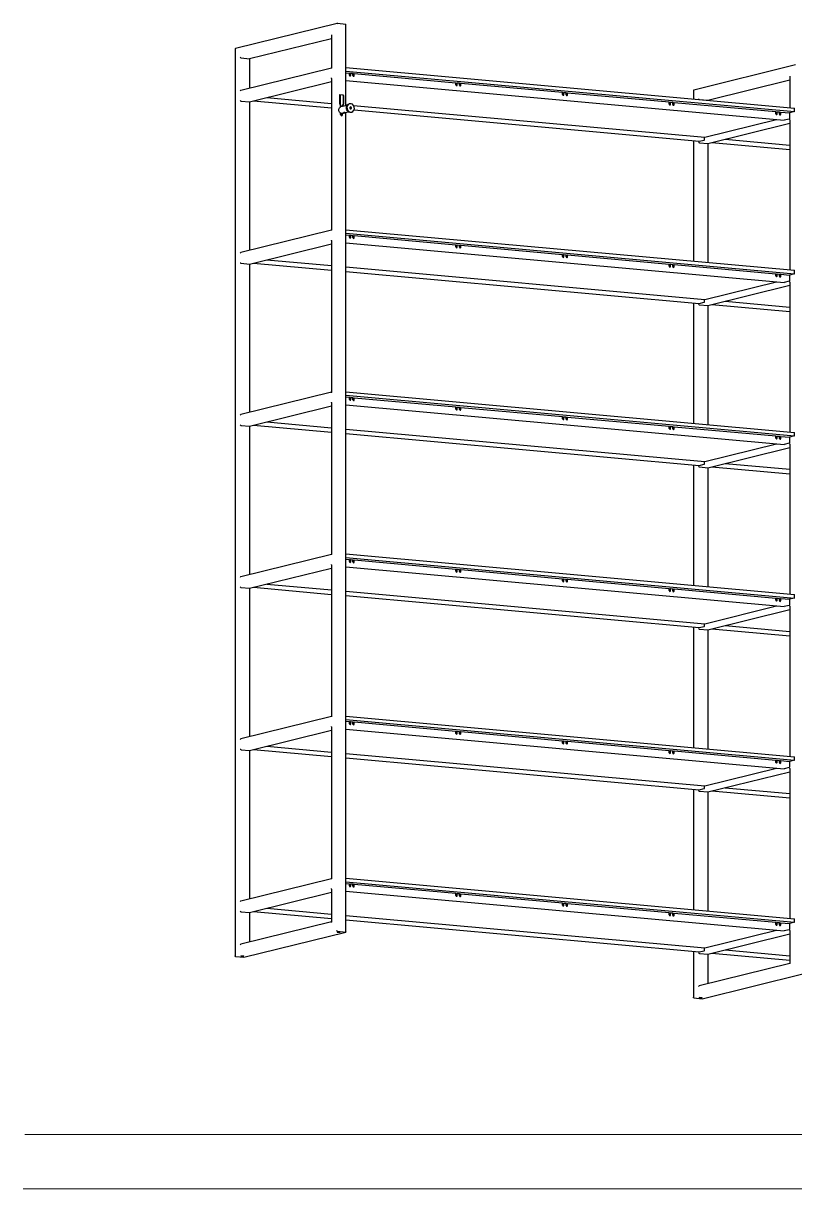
# Model space of a CAD drawing. Header units: millimetres. Extents: x 20 to 1420, y 6 to 408.
# Drawn here: x 1020 to 1108.2, y 10 to 143.3 of the extents above; entities that cross this region are included whole.
import ezdxf

# ---------------------------------------------------------------- set-up
doc = ezdxf.new("R2010")
doc.units = ezdxf.units.MM
doc.header["$LTSCALE"] = 12.7
for name, color, linetype, lineweight in [('BORDER_FRAME', 7, 'Continuous', 15), ('SKETCHED_GEOMETRY', 7, 'Continuous', 15), ('Visible', 7, 'Continuous', 25)]:
    doc.layers.add(name, color=color, linetype=linetype, lineweight=lineweight)

msp = doc.modelspace()

# ---------------------------------------------------------------- linework, layer by layer
at = {"layer": 'BORDER_FRAME'}
msp.add_line((1420, 10), (1020, 10), dxfattribs=at)
at = {"layer": 'SKETCHED_GEOMETRY'}
msp.add_line((1420, 16.17802), (1020.16999, 16.17802), dxfattribs=at)
at = {"layer": 'Visible'}
for p, q in [((1055.892, 143.25111), (1044.24134, 140.37141)), ((1055.91156, 143.25284), (1056.85251, 143.16757)), ((1056.88867, 133.83434), (1056.88867, 143.12222)), ((1045.8626, 139.21217), (1055.22797, 141.52701)), ((1055.22797, 141.90224), (1055.22797, 138.12298)), ((1044.22163, 140.34622), (1044.22163, 36.60027)), ((1044.90521, 139.29647), (1045.84617, 139.21121)), ((1045.88232, 135.83332), (1045.88232, 139.21704)), ((1055.22797, 138.14329), (1044.88566, 135.58697)), ((1056.88867, 138.19436), (1108.16379, 133.54793)), ((1056.88867, 137.79887), (1108.16379, 133.15244)), ((1056.88867, 137.60642), (1057.27435, 137.57147)), ((1057.27435, 137.32428), (1057.27435, 137.57147)), ((1057.27435, 137.38339), (1057.3852, 137.37335)), ((1057.3852, 137.5483), (1057.42404, 137.5579)), ((1057.3852, 137.5483), (1057.3852, 137.30112)), ((1057.42404, 137.5579), (1057.68067, 137.53465)), ((1057.42404, 137.31072), (1057.42404, 137.5579)), ((1057.68067, 137.28746), (1057.68067, 137.53465)), ((1057.68067, 137.34657), (1057.79152, 137.33653)), ((1057.79152, 137.51148), (1057.83037, 137.52108)), ((1057.79152, 137.51148), (1057.79152, 137.2643)), ((1057.83037, 137.52108), (1069.46399, 136.46687)), ((1057.83037, 137.2739), (1057.83037, 137.52108)), ((1108.28608, 138.50328), (1096.63542, 135.62358)), ((1045.8626, 134.26848), (1055.22797, 136.58332)), ((1055.22797, 136.95855), (1055.22797, 119.58415)), ((1056.88867, 136.70758), (1106.97869, 132.16854)), ((1069.46399, 136.21969), (1069.46399, 136.46687)), ((1069.46399, 136.27879), (1069.57484, 136.26875)), ((1069.57484, 136.4437), (1069.61369, 136.45331)), ((1069.57484, 136.4437), (1069.57484, 136.19652)), ((1069.61369, 136.45331), (1069.87031, 136.43005)), ((1069.61369, 136.20612), (1069.61369, 136.45331)), ((1069.87031, 136.18287), (1069.87031, 136.43005)), ((1069.87031, 136.24197), (1069.98116, 136.23193)), ((1069.98116, 136.40688), (1070.02001, 136.41649)), ((1069.98116, 136.40688), (1069.98116, 136.1597)), ((1070.02001, 136.41649), (1081.65363, 135.36227)), ((1070.02001, 136.1693), (1070.02001, 136.41649)), ((1098.25668, 134.46434), (1107.62205, 136.77918)), ((1107.62205, 137.15441), (1107.62205, 133.59702)), ((1047.83292, 134.75548), (1055.22797, 134.08536)), ((1056.1468, 135.04972), (1056.1468, 134.0465)), ((1056.55704, 135.02414), (1056.1493, 135.06109)), ((1056.59589, 135.03374), (1056.16818, 135.0725)), ((1056.24393, 133.91519), (1056.24393, 135.05251)), ((1056.57843, 134.99748), (1056.57843, 133.99427)), ((1056.61727, 135.00709), (1056.61727, 134.00387)), ((1081.65363, 135.11509), (1081.65363, 135.36227)), ((1081.65363, 135.1742), (1081.76448, 135.16415)), ((1081.76448, 135.33911), (1081.80333, 135.34871)), ((1081.76448, 135.33911), (1081.76448, 135.09192)), ((1081.80333, 135.34871), (1082.05995, 135.32545)), ((1081.80333, 135.10152), (1081.80333, 135.34871)), ((1082.05995, 135.07827), (1082.05995, 135.32545)), ((1082.05995, 135.13738), (1082.17081, 135.12733)), ((1082.17081, 135.30229), (1082.20965, 135.31189)), ((1082.17081, 135.30229), (1082.17081, 135.0551)), ((1082.20965, 135.31189), (1093.84328, 134.25768)), ((1082.20965, 135.06471), (1082.20965, 135.31189)), ((1096.61571, 135.59839), (1096.61571, 134.59439)), ((1044.90521, 134.35278), (1045.84617, 134.26752)), ((1045.88232, 117.29449), (1045.88232, 134.27335)), ((1046.32985, 134.38397), (1055.22797, 133.57764)), ((1056.15306, 134.02846), (1056.25815, 133.89746)), ((1056.26442, 133.67844), (1056.26442, 133.87941)), ((1056.26442, 133.81474), (1056.46081, 133.79694)), ((1057.00461, 133.863), (1056.29205, 133.68687)), ((1056.46081, 133.72859), (1056.46081, 133.8485)), ((1056.57216, 133.97736), (1056.46707, 133.86541)), ((1056.49965, 133.73819), (1056.49965, 133.8581)), ((1056.61101, 133.98696), (1056.50592, 133.87501)), ((1056.61459, 133.77422), (1056.5963, 133.76415)), ((1056.88867, 133.93487), (1057.04424, 133.92077)), ((1057.29795, 134.06426), (1057.24616, 134.05146)), ((1057.75245, 133.8566), (1097.89552, 130.21893)), ((1057.80919, 133.34374), (1097.26721, 129.76814)), ((1093.84328, 134.01049), (1093.84328, 134.25768)), ((1093.84328, 134.0696), (1093.95413, 134.05955)), ((1093.95413, 134.23451), (1093.99297, 134.24411)), ((1093.95413, 134.23451), (1093.95413, 133.98733)), ((1093.99297, 134.24411), (1094.2496, 134.22086)), ((1093.99297, 133.99693), (1093.99297, 134.24411)), ((1094.2496, 133.97367), (1094.2496, 134.22086)), ((1094.2496, 134.03278), (1094.36045, 134.02273)), ((1094.36045, 134.19769), (1094.39929, 134.20729)), ((1094.36045, 134.19769), (1094.36045, 133.95051)), ((1094.39929, 134.20729), (1106.03292, 133.15308)), ((1094.39929, 133.96011), (1094.39929, 134.20729)), ((1097.29929, 134.54864), (1098.24025, 134.46338)), ((1098.2764, 134.4439), (1098.2764, 134.46921)), ((1108.16379, 133.15244), (1108.16379, 133.54793)), ((1056.26442, 132.83912), (1056.26442, 132.98854)), ((1056.26496, 132.82595), (1056.46081, 132.8082)), ((1056.26744, 132.80823), (1056.45983, 132.79079)), ((1056.46081, 132.8082), (1056.46081, 132.95627)), ((1056.47202, 132.95879), (1056.70448, 133.01624)), ((1056.49965, 132.8178), (1056.49965, 132.96562)), ((1056.5963, 133.03514), (1056.61459, 133.02507)), ((1056.64341, 133.03272), (1056.64221, 133.02408)), ((1056.64221, 133.02408), (1056.6916, 133.01961)), ((1056.69401, 133.03688), (1056.64341, 133.03272)), ((1056.6916, 133.03669), (1056.6916, 133.01961)), ((1056.6916, 133.01961), (1056.74219, 133.02377)), ((1056.74339, 133.03241), (1056.69401, 133.03688)), ((1056.73553, 133.03943), (1056.74279, 133.03879)), ((1056.74219, 133.03252), (1056.74219, 133.02377)), ((1056.74219, 133.02377), (1056.74339, 133.03241)), ((1056.77102, 133.02507), (1056.7893, 133.03514)), ((1056.79256, 133.03801), (1057.18457, 133.13491)), ((1056.88867, 39.37627), (1056.88867, 133.06177)), ((1057.48611, 133.08068), (1057.5379, 133.09348)), ((1097.89552, 130.21893), (1106.10392, 132.2478)), ((1106.03292, 132.9059), (1106.03292, 133.15308)), ((1106.03292, 132.965), (1106.14377, 132.95496)), ((1106.14377, 133.12991), (1106.18262, 133.13952)), ((1106.14377, 133.12991), (1106.14377, 132.88273)), ((1106.18262, 133.13952), (1106.43924, 133.11626)), ((1106.18262, 132.89233), (1106.18262, 133.13952)), ((1106.43924, 132.86908), (1106.43924, 133.11626)), ((1106.43924, 132.92818), (1106.55009, 132.91814)), ((1106.55009, 133.09309), (1106.58894, 133.1027)), ((1106.55009, 133.09309), (1106.55009, 132.84591)), ((1106.58894, 133.1027), (1107.59405, 133.01161)), ((1106.58894, 132.85551), (1106.58894, 133.1027)), ((1107.5552, 132.3099), (1106.98546, 132.16907)), ((1108.16379, 133.15244), (1107.59405, 133.01161)), ((1107.59405, 133.01161), (1107.59405, 132.39365)), ((1107.62205, 132.21072), (1107.62205, 115.05819)), ((1098.25668, 129.52065), (1107.62205, 131.83549)), ((1096.61571, 129.82718), (1096.61571, 116.05556)), ((1097.27398, 129.76868), (1097.84372, 129.9095)), ((1097.29929, 129.60496), (1098.24025, 129.51969)), ((1097.88257, 129.99326), (1097.88257, 130.2201)), ((1098.2764, 115.90508), (1098.2764, 129.52552)), ((1098.72393, 129.63614), (1107.62205, 128.82981)), ((1100.227, 130.00765), (1107.62205, 129.33753)), ((1055.22797, 119.60446), (1044.88566, 117.04815)), ((1056.88867, 119.65554), (1108.16379, 115.0091)), ((1056.88867, 119.26004), (1108.16379, 114.61361)), ((1056.88867, 119.06759), (1057.27435, 119.03264)), ((1057.27435, 118.78545), (1057.27435, 119.03264)), ((1057.27435, 118.84456), (1057.3852, 118.83452)), ((1057.3852, 119.00947), (1057.42404, 119.01907)), ((1057.3852, 119.00947), (1057.3852, 118.76229)), ((1057.42404, 119.01907), (1057.68067, 118.99582)), ((1057.42404, 118.77189), (1057.42404, 119.01907)), ((1057.68067, 118.74863), (1057.68067, 118.99582)), ((1057.68067, 118.80774), (1057.79152, 118.7977)), ((1057.79152, 118.97265), (1057.83037, 118.98225)), ((1057.79152, 118.97265), (1057.79152, 118.72547)), ((1057.83037, 118.98225), (1069.46399, 117.92804)), ((1057.83037, 118.73507), (1057.83037, 118.98225)), ((1045.8626, 115.72965), (1055.22797, 118.04449)), ((1055.22797, 118.41972), (1055.22797, 101.04532)), ((1056.88867, 118.16875), (1106.97869, 113.62971)), ((1069.46399, 117.68086), (1069.46399, 117.92804)), ((1069.46399, 117.73996), (1069.57484, 117.72992)), ((1069.57484, 117.90488), (1069.61369, 117.91448)), ((1069.57484, 117.90488), (1069.57484, 117.65769)), ((1069.61369, 117.91448), (1069.87031, 117.89122)), ((1069.61369, 117.66729), (1069.61369, 117.91448)), ((1069.87031, 117.64404), (1069.87031, 117.89122)), ((1069.87031, 117.70314), (1069.98116, 117.6931)), ((1069.98116, 117.86806), (1070.02001, 117.87766)), ((1069.98116, 117.86806), (1069.98116, 117.62087)), ((1070.02001, 117.87766), (1081.65363, 116.82345)), ((1070.02001, 117.63047), (1070.02001, 117.87766)), ((1047.83292, 116.21665), (1055.22797, 115.54653)), ((1081.65363, 116.57626), (1081.65363, 116.82345)), ((1081.65363, 116.63537), (1081.76448, 116.62532)), ((1081.76448, 116.80028), (1081.80333, 116.80988)), ((1081.76448, 116.80028), (1081.76448, 116.55309)), ((1081.80333, 116.80988), (1082.05995, 116.78663)), ((1081.80333, 116.5627), (1081.80333, 116.80988)), ((1082.05995, 116.53944), (1082.05995, 116.78663)), ((1082.05995, 116.59855), (1082.17081, 116.5885)), ((1082.17081, 116.76346), (1082.20965, 116.77306)), ((1082.17081, 116.76346), (1082.17081, 116.51627)), ((1082.20965, 116.77306), (1093.84328, 115.71885)), ((1082.20965, 116.52588), (1082.20965, 116.77306)), ((1044.90521, 115.81396), (1045.84617, 115.72869)), ((1045.88232, 98.75566), (1045.88232, 115.73452)), ((1046.32985, 115.84514), (1055.22797, 115.03881)), ((1056.88867, 115.39604), (1097.89552, 111.6801)), ((1056.88867, 114.88832), (1097.26721, 111.22931)), ((1093.84328, 115.47166), (1093.84328, 115.71885)), ((1093.84328, 115.53077), (1093.95413, 115.52073)), ((1093.95413, 115.69568), (1093.99297, 115.70528)), ((1093.95413, 115.69568), (1093.95413, 115.4485)), ((1093.99297, 115.70528), (1094.2496, 115.68203)), ((1093.99297, 115.4581), (1093.99297, 115.70528)), ((1094.2496, 115.43484), (1094.2496, 115.68203)), ((1094.2496, 115.49395), (1094.36045, 115.48391)), ((1094.36045, 115.65886), (1094.39929, 115.66846)), ((1094.36045, 115.65886), (1094.36045, 115.41168)), ((1094.39929, 115.66846), (1106.03292, 114.61425)), ((1094.39929, 115.42128), (1094.39929, 115.66846)), ((1106.03292, 114.36707), (1106.03292, 114.61425)), ((1106.14377, 114.59108), (1106.18262, 114.60069)), ((1106.18262, 114.60069), (1106.43924, 114.57743)), ((1106.18262, 114.3535), (1106.18262, 114.60069)), ((1108.16379, 114.61361), (1107.59405, 114.47279)), ((1108.16379, 114.61361), (1108.16379, 115.0091)), ((1097.89552, 111.6801), (1106.10392, 113.70898)), ((1098.25668, 110.98182), (1107.62205, 113.29666)), ((1106.03292, 114.42617), (1106.14377, 114.41613)), ((1106.14377, 114.59108), (1106.14377, 114.3439)), ((1106.43924, 114.33025), (1106.43924, 114.57743)), ((1106.43924, 114.38935), (1106.55009, 114.37931)), ((1106.55009, 114.55426), (1106.58894, 114.56387)), ((1106.55009, 114.55426), (1106.55009, 114.30708)), ((1106.58894, 114.56387), (1107.59405, 114.47279)), ((1106.58894, 114.31668), (1106.58894, 114.56387)), ((1107.5552, 113.77107), (1106.98546, 113.63024)), ((1107.59405, 114.47279), (1107.59405, 113.85482)), ((1107.62205, 113.67189), (1107.62205, 96.51936)), ((1096.61571, 111.28835), (1096.61571, 97.51673)), ((1097.27398, 111.22985), (1097.84372, 111.37068)), ((1097.29929, 111.06613), (1098.24025, 110.98086)), ((1097.88257, 111.45443), (1097.88257, 111.68127)), ((1098.2764, 97.36625), (1098.2764, 110.98669)), ((1098.72393, 111.09731), (1107.62205, 110.29098)), ((1100.227, 111.46882), (1107.62205, 110.7987)), ((1055.22797, 101.06563), (1044.88566, 98.50932)), ((1056.88867, 101.11671), (1108.16379, 96.47027)), ((1056.88867, 100.72121), (1108.16379, 96.07478)), ((1056.88867, 100.52876), (1057.27435, 100.49381)), ((1057.27435, 100.24663), (1057.27435, 100.49381)), ((1057.27435, 100.30573), (1057.3852, 100.29569)), ((1057.3852, 100.47064), (1057.42404, 100.48024)), ((1057.3852, 100.47064), (1057.3852, 100.22346)), ((1057.42404, 100.48024), (1057.68067, 100.45699)), ((1057.42404, 100.23306), (1057.42404, 100.48024)), ((1057.68067, 100.20981), (1057.68067, 100.45699)), ((1057.68067, 100.26891), (1057.79152, 100.25887)), ((1057.79152, 100.43382), (1057.83037, 100.44342)), ((1057.79152, 100.43382), (1057.79152, 100.18664)), ((1057.83037, 100.44342), (1069.46399, 99.38921)), ((1057.83037, 100.19624), (1057.83037, 100.44342)), ((1045.8626, 97.19082), (1055.22797, 99.50566)), ((1055.22797, 99.88089), (1055.22797, 82.50649)), ((1056.88867, 99.62992), (1106.97869, 95.09088)), ((1069.46399, 99.14203), (1069.46399, 99.38921)), ((1069.46399, 99.20114), (1069.57484, 99.19109)), ((1069.57484, 99.36605), (1069.61369, 99.37565)), ((1069.57484, 99.36605), (1069.57484, 99.11886)), ((1069.61369, 99.37565), (1069.87031, 99.35239)), ((1069.61369, 99.12846), (1069.61369, 99.37565)), ((1069.87031, 99.10521), (1069.87031, 99.35239)), ((1069.87031, 99.16432), (1069.98116, 99.15427)), ((1069.98116, 99.32923), (1070.02001, 99.33883)), ((1069.98116, 99.32923), (1069.98116, 99.08204)), ((1070.02001, 99.33883), (1081.65363, 98.28462)), ((1070.02001, 99.09164), (1070.02001, 99.33883)), ((1046.32985, 97.30631), (1055.22797, 96.49998)), ((1047.83292, 97.67782), (1055.22797, 97.0077)), ((1081.65363, 98.03743), (1081.65363, 98.28462)), ((1081.65363, 98.09654), (1081.76448, 98.08649)), ((1081.76448, 98.26145), (1081.80333, 98.27105)), ((1081.76448, 98.26145), (1081.76448, 98.01426)), ((1081.80333, 98.27105), (1082.05995, 98.2478)), ((1081.80333, 98.02387), (1081.80333, 98.27105)), ((1082.05995, 98.00061), (1082.05995, 98.2478)), ((1082.05995, 98.05972), (1082.17081, 98.04967)), ((1082.17081, 98.22463), (1082.20965, 98.23423)), ((1082.17081, 98.22463), (1082.17081, 97.97744)), ((1082.20965, 98.23423), (1093.84328, 97.18002)), ((1082.20965, 97.98705), (1082.20965, 98.23423)), ((1044.90521, 97.27513), (1045.84617, 97.18986)), ((1045.88232, 80.21683), (1045.88232, 97.19569)), ((1056.88867, 96.85721), (1097.89552, 93.14127)), ((1056.88867, 96.34949), (1097.26721, 92.69048)), ((1093.84328, 96.93283), (1093.84328, 97.18002)), ((1093.84328, 96.99194), (1093.95413, 96.9819)), ((1093.95413, 97.15685), (1093.99297, 97.16645)), ((1093.95413, 97.15685), (1093.95413, 96.90967)), ((1093.99297, 97.16645), (1094.2496, 97.1432)), ((1093.99297, 96.91927), (1093.99297, 97.16645)), ((1094.2496, 96.89601), (1094.2496, 97.1432)), ((1094.2496, 96.95512), (1094.36045, 96.94508)), ((1094.36045, 97.12003), (1094.39929, 97.12963)), ((1094.36045, 97.12003), (1094.36045, 96.87285)), ((1094.39929, 97.12963), (1106.03292, 96.07542)), ((1094.39929, 96.88245), (1094.39929, 97.12963)), ((1106.03292, 95.82824), (1106.03292, 96.07542)), ((1106.14377, 96.05225), (1106.18262, 96.06186)), ((1106.14377, 96.05225), (1106.14377, 95.80507)), ((1106.18262, 96.06186), (1106.43924, 96.0386)), ((1106.18262, 95.81467), (1106.18262, 96.06186)), ((1106.43924, 95.79142), (1106.43924, 96.0386)), ((1106.55009, 96.01544), (1106.58894, 96.02504)), ((1106.55009, 96.01544), (1106.55009, 95.76825)), ((1106.58894, 96.02504), (1107.59405, 95.93396)), ((1106.58894, 95.77785), (1106.58894, 96.02504)), ((1108.16379, 96.07478), (1107.59405, 95.93396)), ((1108.16379, 96.07478), (1108.16379, 96.47027)), ((1097.89552, 93.14127), (1106.10392, 95.17015)), ((1098.25668, 92.44299), (1107.62205, 94.75783)), ((1106.03292, 95.88734), (1106.14377, 95.8773)), ((1106.43924, 95.85052), (1106.55009, 95.84048)), ((1107.5552, 95.23224), (1106.98546, 95.09141)), ((1107.59405, 95.93396), (1107.59405, 95.31599)), ((1107.62205, 95.13306), (1107.62205, 77.98054)), ((1096.61571, 92.74952), (1096.61571, 78.9779)), ((1097.27398, 92.69102), (1097.84372, 92.83185)), ((1097.29929, 92.5273), (1098.24025, 92.44203)), ((1097.88257, 92.9156), (1097.88257, 93.14244)), ((1098.2764, 78.82742), (1098.2764, 92.44786)), ((1098.72393, 92.55848), (1107.62205, 91.75215)), ((1100.227, 92.93), (1107.62205, 92.25987)), ((1055.22797, 82.5268), (1044.88566, 79.97049)), ((1055.22797, 81.34206), (1055.22797, 63.96766)), ((1056.88867, 82.57788), (1108.16379, 77.93144)), ((1056.88867, 82.18238), (1108.16379, 77.53595)), ((1056.88867, 81.98993), (1057.27435, 81.95498)), ((1057.27435, 81.7078), (1057.27435, 81.95498)), ((1057.27435, 81.7669), (1057.3852, 81.75686)), ((1057.3852, 81.93181), (1057.42404, 81.94141)), ((1057.3852, 81.93181), (1057.3852, 81.68463)), ((1057.42404, 81.94141), (1057.68067, 81.91816)), ((1057.42404, 81.69423), (1057.42404, 81.94141)), ((1057.68067, 81.67098), (1057.68067, 81.91816)), ((1057.68067, 81.73008), (1057.79152, 81.72004)), ((1057.79152, 81.89499), (1057.83037, 81.9046)), ((1057.79152, 81.89499), (1057.79152, 81.64781)), ((1057.83037, 81.9046), (1069.46399, 80.85038)), ((1057.83037, 81.65741), (1057.83037, 81.9046)), ((1045.8626, 78.65199), (1055.22797, 80.96683)), ((1056.88867, 81.09109), (1106.97869, 76.55205)), ((1069.46399, 80.6032), (1069.46399, 80.85038)), ((1069.46399, 80.66231), (1069.57484, 80.65226)), ((1069.57484, 80.82722), (1069.61369, 80.83682)), ((1069.57484, 80.82722), (1069.57484, 80.58003)), ((1069.61369, 80.83682), (1069.87031, 80.81356)), ((1069.61369, 80.58963), (1069.61369, 80.83682)), ((1069.87031, 80.56638), (1069.87031, 80.81356)), ((1069.87031, 80.62549), (1069.98116, 80.61544)), ((1069.98116, 80.7904), (1070.02001, 80.8)), ((1069.98116, 80.7904), (1069.98116, 80.54321)), ((1070.02001, 80.8), (1081.65363, 79.74579)), ((1070.02001, 80.55281), (1070.02001, 80.8)), ((1044.90521, 78.7363), (1045.84617, 78.65103)), ((1045.88232, 61.678), (1045.88232, 78.65686)), ((1046.32985, 78.76748), (1055.22797, 77.96115)), ((1047.83292, 79.139), (1055.22797, 78.46887)), ((1081.65363, 79.4986), (1081.65363, 79.74579)), ((1081.65363, 79.55771), (1081.76448, 79.54766)), ((1081.76448, 79.72262), (1081.80333, 79.73222)), ((1081.76448, 79.72262), (1081.76448, 79.47544)), ((1081.80333, 79.73222), (1082.05995, 79.70897)), ((1081.80333, 79.48504), (1081.80333, 79.73222)), ((1082.05995, 79.46178), (1082.05995, 79.70897)), ((1082.05995, 79.52089), (1082.17081, 79.51084)), ((1082.17081, 79.6858), (1082.20965, 79.6954)), ((1082.17081, 79.6858), (1082.17081, 79.43862)), ((1082.20965, 79.6954), (1093.84328, 78.64119)), ((1082.20965, 79.44822), (1082.20965, 79.6954)), ((1093.84328, 78.394), (1093.84328, 78.64119)), ((1093.95413, 78.61802), (1093.99297, 78.62762)), ((1093.99297, 78.62762), (1094.2496, 78.60437)), ((1093.99297, 78.38044), (1093.99297, 78.62762)), ((1056.88867, 78.31838), (1097.89552, 74.60244)), ((1056.88867, 77.81066), (1097.26721, 74.15165)), ((1093.84328, 78.45311), (1093.95413, 78.44307)), ((1093.95413, 78.61802), (1093.95413, 78.37084)), ((1094.2496, 78.35719), (1094.2496, 78.60437)), ((1094.2496, 78.41629), (1094.36045, 78.40625)), ((1094.36045, 78.5812), (1094.39929, 78.5908)), ((1094.36045, 78.5812), (1094.36045, 78.33402)), ((1094.39929, 78.5908), (1106.03292, 77.53659)), ((1094.39929, 78.34362), (1094.39929, 78.5908)), ((1106.03292, 77.28941), (1106.03292, 77.53659)), ((1106.03292, 77.34851), (1106.14377, 77.33847)), ((1106.14377, 77.51343), (1106.18262, 77.52303)), ((1106.14377, 77.51343), (1106.14377, 77.26624)), ((1106.18262, 77.52303), (1106.43924, 77.49977)), ((1106.18262, 77.27584), (1106.18262, 77.52303)), ((1106.43924, 77.25259), (1106.43924, 77.49977)), ((1106.43924, 77.31169), (1106.55009, 77.30165)), ((1106.55009, 77.47661), (1106.58894, 77.48621)), ((1106.55009, 77.47661), (1106.55009, 77.22942)), ((1106.58894, 77.48621), (1107.59405, 77.39513)), ((1106.58894, 77.23902), (1106.58894, 77.48621)), ((1108.16379, 77.53595), (1107.59405, 77.39513)), ((1107.59405, 77.39513), (1107.59405, 76.77717)), ((1108.16379, 77.53595), (1108.16379, 77.93144)), ((1097.89552, 74.60244), (1106.10392, 76.63132)), ((1098.25668, 73.90416), (1107.62205, 76.219)), ((1107.5552, 76.69341), (1106.98546, 76.55259)), ((1107.62205, 76.59423), (1107.62205, 59.44171)), ((1096.61571, 74.21069), (1096.61571, 60.43908)), ((1097.27398, 74.15219), (1097.84372, 74.29302)), ((1097.29929, 73.98847), (1098.24025, 73.9032)), ((1097.88257, 74.37677), (1097.88257, 74.60361)), ((1098.2764, 60.28859), (1098.2764, 73.90903)), ((1098.72393, 74.01965), (1107.62205, 73.21332)), ((1100.227, 74.39117), (1107.62205, 73.72104)), ((1055.22797, 63.98797), (1044.88566, 61.43166)), ((1056.88867, 64.03905), (1108.16379, 59.39262)), ((1055.22797, 62.80323), (1055.22797, 45.42883)), ((1056.88867, 63.64355), (1108.16379, 58.99712)), ((1056.88867, 63.4511), (1057.27435, 63.41615)), ((1057.27435, 63.16897), (1057.27435, 63.41615)), ((1057.27435, 63.22807), (1057.3852, 63.21803)), ((1057.3852, 63.39298), (1057.42404, 63.40259)), ((1057.3852, 63.39298), (1057.3852, 63.1458)), ((1057.42404, 63.40259), (1057.68067, 63.37933)), ((1057.42404, 63.1554), (1057.42404, 63.40259)), ((1057.68067, 63.13215), (1057.68067, 63.37933)), ((1057.68067, 63.19125), (1057.79152, 63.18121)), ((1057.79152, 63.35616), (1057.83037, 63.36577)), ((1057.79152, 63.35616), (1057.79152, 63.10898)), ((1057.83037, 63.36577), (1069.46399, 62.31155)), ((1057.83037, 63.11858), (1057.83037, 63.36577)), ((1045.8626, 60.11316), (1055.22797, 62.428)), ((1056.88867, 62.55226), (1106.97869, 58.01322)), ((1069.46399, 62.06437), (1069.46399, 62.31155)), ((1069.46399, 62.12348), (1069.57484, 62.11343)), ((1069.57484, 62.28839), (1069.61369, 62.29799)), ((1069.57484, 62.28839), (1069.57484, 62.0412)), ((1069.61369, 62.29799), (1069.87031, 62.27473)), ((1069.61369, 62.0508), (1069.61369, 62.29799)), ((1069.87031, 62.02755), (1069.87031, 62.27473)), ((1069.87031, 62.08666), (1069.98116, 62.07661)), ((1069.98116, 62.25157), (1070.02001, 62.26117)), ((1069.98116, 62.25157), (1069.98116, 62.00438)), ((1070.02001, 62.26117), (1081.65363, 61.20696)), ((1070.02001, 62.01398), (1070.02001, 62.26117)), ((1044.90521, 60.19747), (1045.84617, 60.1122)), ((1045.88232, 43.13917), (1045.88232, 60.11803)), ((1046.32985, 60.22865), (1055.22797, 59.42232)), ((1047.83292, 60.60017), (1055.22797, 59.93004)), ((1081.65363, 60.95977), (1081.65363, 61.20696)), ((1081.65363, 61.01888), (1081.76448, 61.00883)), ((1081.76448, 61.18379), (1081.80333, 61.19339)), ((1081.76448, 61.18379), (1081.76448, 60.93661)), ((1081.80333, 61.19339), (1082.05995, 61.17014)), ((1081.80333, 60.94621), (1081.80333, 61.19339)), ((1082.05995, 60.92295), (1082.05995, 61.17014)), ((1082.05995, 60.98206), (1082.17081, 60.97201)), ((1082.17081, 61.14697), (1082.20965, 61.15657)), ((1082.17081, 61.14697), (1082.17081, 60.89979)), ((1082.20965, 61.15657), (1093.84328, 60.10236)), ((1082.20965, 60.90939), (1082.20965, 61.15657)), ((1093.84328, 59.85518), (1093.84328, 60.10236)), ((1093.95413, 60.07919), (1093.99297, 60.08879)), ((1093.95413, 60.07919), (1093.95413, 59.83201)), ((1093.99297, 60.08879), (1094.2496, 60.06554)), ((1093.99297, 59.84161), (1093.99297, 60.08879)), ((1094.2496, 59.81836), (1094.2496, 60.06554)), ((1094.36045, 60.04237), (1094.39929, 60.05197)), ((1094.36045, 60.04237), (1094.36045, 59.79519)), ((1094.39929, 60.05197), (1106.03292, 58.99776)), ((1094.39929, 59.80479), (1094.39929, 60.05197)), ((1056.88867, 59.77956), (1097.89552, 56.06361)), ((1056.88867, 59.27183), (1097.26721, 55.61283)), ((1093.84328, 59.91428), (1093.95413, 59.90424)), ((1094.2496, 59.87746), (1094.36045, 59.86742)), ((1106.03292, 58.75058), (1106.03292, 58.99776)), ((1106.03292, 58.80969), (1106.14377, 58.79964)), ((1106.14377, 58.9746), (1106.18262, 58.9842)), ((1106.14377, 58.9746), (1106.14377, 58.72741)), ((1106.18262, 58.9842), (1106.43924, 58.96094)), ((1106.18262, 58.73701), (1106.18262, 58.9842)), ((1106.43924, 58.71376), (1106.43924, 58.96094)), ((1106.43924, 58.77287), (1106.55009, 58.76282)), ((1106.55009, 58.93778), (1106.58894, 58.94738)), ((1106.55009, 58.93778), (1106.55009, 58.69059)), ((1106.58894, 58.94738), (1107.59405, 58.8563)), ((1106.58894, 58.70019), (1106.58894, 58.94738)), ((1108.16379, 58.99712), (1107.59405, 58.8563)), ((1107.59405, 58.8563), (1107.59405, 58.23834)), ((1108.16379, 58.99712), (1108.16379, 59.39262)), ((1097.89552, 56.06361), (1106.10392, 58.09249)), ((1098.25668, 55.36533), (1107.62205, 57.68017)), ((1107.5552, 58.15458), (1106.98546, 58.01376)), ((1107.62205, 58.0554), (1107.62205, 40.90288)), ((1097.88257, 55.83794), (1097.88257, 56.06478)), ((1096.61571, 55.67186), (1096.61571, 41.90025)), ((1097.27398, 55.61336), (1097.84372, 55.75419)), ((1097.29929, 55.44964), (1098.24025, 55.36437)), ((1098.2764, 41.74976), (1098.2764, 55.37021)), ((1098.72393, 55.48082), (1107.62205, 54.67449)), ((1100.227, 55.85234), (1107.62205, 55.18221)), ((1055.22797, 45.44914), (1044.88566, 42.89283)), ((1056.88867, 45.50022), (1108.16379, 40.85379)), ((1055.22797, 44.2644), (1055.22797, 40.48514)), ((1056.88867, 45.10472), (1108.16379, 40.45829)), ((1056.88867, 44.91227), (1057.27435, 44.87732)), ((1056.88867, 44.01343), (1106.97869, 39.47439)), ((1057.27435, 44.63014), (1057.27435, 44.87732)), ((1057.27435, 44.68924), (1057.3852, 44.6792)), ((1057.3852, 44.85415), (1057.42404, 44.86376)), ((1057.3852, 44.85415), (1057.3852, 44.60697)), ((1057.42404, 44.86376), (1057.68067, 44.8405)), ((1057.42404, 44.61657), (1057.42404, 44.86376)), ((1057.68067, 44.59332), (1057.68067, 44.8405)), ((1057.68067, 44.65242), (1057.79152, 44.64238)), ((1057.79152, 44.81733), (1057.83037, 44.82694)), ((1057.79152, 44.81733), (1057.79152, 44.57015)), ((1057.83037, 44.82694), (1069.46399, 43.77272)), ((1057.83037, 44.57975), (1057.83037, 44.82694)), ((1045.8626, 41.57433), (1055.22797, 43.88917)), ((1069.46399, 43.52554), (1069.46399, 43.77272)), ((1069.46399, 43.58465), (1069.57484, 43.5746)), ((1069.57484, 43.74956), (1069.61369, 43.75916)), ((1069.57484, 43.74956), (1069.57484, 43.50237)), ((1069.61369, 43.75916), (1069.87031, 43.7359)), ((1069.61369, 43.51197), (1069.61369, 43.75916)), ((1069.87031, 43.48872), (1069.87031, 43.7359)), ((1069.87031, 43.54783), (1069.98116, 43.53778)), ((1069.98116, 43.71274), (1070.02001, 43.72234)), ((1069.98116, 43.71274), (1069.98116, 43.46555)), ((1070.02001, 43.72234), (1081.65363, 42.66813)), ((1070.02001, 43.47515), (1070.02001, 43.72234)), ((1081.65363, 42.42094), (1081.65363, 42.66813)), ((1081.76448, 42.64496), (1081.80333, 42.65456)), ((1081.76448, 42.64496), (1081.76448, 42.39778)), ((1081.80333, 42.65456), (1082.05995, 42.63131)), ((1081.80333, 42.40738), (1081.80333, 42.65456)), ((1044.90521, 41.65864), (1045.84617, 41.57337)), ((1045.88232, 38.19549), (1045.88232, 41.57921)), ((1046.32985, 41.68982), (1055.22797, 40.88349)), ((1047.83292, 42.06134), (1055.22797, 41.39121)), ((1081.65363, 42.48005), (1081.76448, 42.47)), ((1082.05995, 42.38412), (1082.05995, 42.63131)), ((1082.05995, 42.44323), (1082.17081, 42.43318)), ((1082.17081, 42.60814), (1082.20965, 42.61774)), ((1082.17081, 42.60814), (1082.17081, 42.36096)), ((1082.20965, 42.61774), (1093.84328, 41.56353)), ((1082.20965, 42.37056), (1082.20965, 42.61774)), ((1093.84328, 41.31635), (1093.84328, 41.56353)), ((1093.84328, 41.37545), (1093.95413, 41.36541)), ((1093.95413, 41.54036), (1093.99297, 41.54997)), ((1093.95413, 41.54036), (1093.95413, 41.29318)), ((1093.99297, 41.54997), (1094.2496, 41.52671)), ((1093.99297, 41.30278), (1093.99297, 41.54997)), ((1094.2496, 41.27953), (1094.2496, 41.52671)), ((1094.2496, 41.33863), (1094.36045, 41.32859)), ((1094.36045, 41.50354), (1094.39929, 41.51315)), ((1094.36045, 41.50354), (1094.36045, 41.25636)), ((1094.39929, 41.51315), (1106.03292, 40.45893)), ((1094.39929, 41.26596), (1094.39929, 41.51315)), ((1055.22797, 40.50546), (1044.88566, 37.94914)), ((1056.88867, 41.24073), (1097.89552, 37.52478)), ((1056.88867, 40.73301), (1097.26721, 37.074)), ((1106.03292, 40.21175), (1106.03292, 40.45893)), ((1106.03292, 40.27086), (1106.14377, 40.26081)), ((1106.14377, 40.43577), (1106.18262, 40.44537)), ((1106.14377, 40.43577), (1106.14377, 40.18858)), ((1106.18262, 40.44537), (1106.43924, 40.42211)), ((1106.18262, 40.19818), (1106.18262, 40.44537)), ((1106.43924, 40.17493), (1106.43924, 40.42211)), ((1106.43924, 40.23404), (1106.55009, 40.22399)), ((1106.55009, 40.39895), (1106.58894, 40.40855)), ((1106.55009, 40.39895), (1106.55009, 40.15176)), ((1106.58894, 40.40855), (1107.59405, 40.31747)), ((1106.58894, 40.16136), (1106.58894, 40.40855)), ((1108.16379, 40.45829), (1107.59405, 40.31747)), ((1107.59405, 40.31747), (1107.59405, 39.69951)), ((1108.16379, 40.45829), (1108.16379, 40.85379)), ((1045.21829, 36.47139), (1056.86895, 39.35109)), ((1055.91156, 39.43539), (1056.85251, 39.35013)), ((1097.89552, 37.52478), (1106.10392, 39.55366)), ((1098.25668, 36.8265), (1107.62205, 39.14135)), ((1107.5552, 39.61575), (1106.98546, 39.47493)), ((1107.62205, 39.51658), (1107.62205, 35.73732)), ((1097.88257, 37.29911), (1097.88257, 37.52595)), ((1100.227, 37.31351), (1107.62205, 36.64339)), ((1044.25778, 36.55492), (1045.19874, 36.46966)), ((1096.61571, 37.13303), (1096.61571, 31.85244)), ((1097.27398, 37.07453), (1097.84372, 37.21536)), ((1097.29929, 36.91081), (1098.24025, 36.82554)), ((1098.2764, 33.44766), (1098.2764, 36.83138)), ((1098.72393, 36.94199), (1107.62205, 36.13566)), ((1107.62205, 35.75763), (1097.27974, 33.20131)), ((1097.61237, 31.72356), (1109.26303, 34.60326)), ((1096.65186, 31.80709), (1097.59282, 31.72183))]:
    msp.add_line(p, q, dxfattribs=at)
for centre, major_axis, ratio, start_param, end_param in [((1055.87271, 143.16908), (0.05946, 0.07595), 0.601800076, 6.654198491, 8.224994817), ((1056.81367, 143.08382), (0.05946, 0.07595), 0.601800076, 5.62784974, 6.654198491), ((1055.30297, 141.94065), (0.05946, 0.07595), 0.601800076, 8.224994817, 8.769442393), ((1044.29663, 140.30781), (0.0699, -0.05472), 0.496893182, 9.053764777, 10.34023872), ((1044.86637, 139.36103), (0.0699, -0.05472), 0.496893182, 10.34023872, 11.911035047), ((1045.80732, 139.27576), (0.0699, -0.05472), 0.496893182, 5.62784974, 5.912172124), ((1057.3492, 137.3175), (-0.021, 0.08494), 0.845779511, 1.286473943, 4.428066596), ((1057.75552, 137.28068), (-0.021, 0.08494), 0.845779511, 1.286473943, 4.428066596), ((1069.53884, 136.2129), (-0.021, 0.08494), 0.845779511, 1.286473943, 4.428066596), ((1069.94516, 136.17608), (-0.021, 0.08494), 0.845779511, 1.286473943, 4.428066596), ((1107.69705, 137.19282), (0.05946, 0.07595), 0.601800076, 8.224994817, 8.769442393), ((1044.86637, 135.50495), (0.05946, 0.07595), 0.601800076, 6.938520875, 8.224994817), ((1056.16818, 135.04778), (-0.006, 0.02427), 0.845779511, 5.998862923, 7.56965925), ((1056.55704, 134.99942), (-0.006, 0.02427), 0.845779511, 4.428066596, 5.998862923), ((1056.59589, 135.00902), (-0.006, 0.02427), 0.845779511, 4.428066596, 5.998862923), ((1081.72848, 135.10831), (-0.021, 0.08494), 0.845779511, 1.286473943, 4.428066596), ((1082.1348, 135.07149), (-0.021, 0.08494), 0.845779511, 1.286473943, 4.428066596), ((1096.69071, 135.55999), (0.0699, -0.05472), 0.496893182, 9.053764777, 10.34023872), ((1097.26045, 134.6132), (0.0699, -0.05472), 0.496893182, 10.34023872, 11.911035047), ((1044.86637, 134.41734), (0.0699, -0.05472), 0.496893182, 10.34023872, 11.911035047), ((1045.80732, 134.33207), (0.0699, -0.05472), 0.496893182, 11.911035047, 12.195357431), ((1056.16818, 134.04456), (-0.006, 0.02427), 0.845779511, 1.286473943, 2.071872106), ((1056.24303, 133.88135), (-0.006, 0.02427), 0.845779511, 4.428066596, 5.21346476), ((1056.48219, 133.84656), (-0.006, 0.02427), 0.845779511, 0.501075779, 1.286473943), ((1056.52104, 133.85616), (-0.006, 0.02427), 0.845779511, 0.501075779, 1.286473943), ((1056.55704, 133.9962), (-0.006, 0.02427), 0.845779511, 3.642668433, 4.428066596), ((1056.6928, 133.76023), (0.1, 0), 0.149659681, 2.12255922, 3.071730935), ((1056.59589, 134.00581), (-0.006, 0.02427), 0.845779511, 3.642668433, 4.428066596), ((1056.6928, 133.77104), (0.08105, 0), 0.149659681, 1.715056555, 2.876321598), ((1093.91812, 134.00371), (-0.021, 0.08494), 0.845779511, 1.286473943, 4.428066596), ((1094.32445, 133.96689), (-0.021, 0.08494), 0.845779511, 1.286473943, 4.428066596), ((1098.2014, 134.52793), (0.0699, -0.05472), 0.496893182, 5.62784974, 5.912172124), ((1056.38203, 132.82846), (-0.03299, 0.13348), 0.845779511, 1.286473943, 4.428066596), ((1056.34319, 132.81886), (-0.03299, 0.13348), 0.845779511, 3.314494002, 4.428066596), ((1106.10777, 132.89911), (-0.021, 0.08494), 0.845779511, 1.286473943, 4.428066596), ((1106.51409, 132.86229), (-0.021, 0.08494), 0.845779511, 1.286473943, 4.428066596), ((1097.26045, 129.66951), (0.0699, -0.05472), 0.496893182, 10.34023872, 11.911035047), ((1097.27398, 129.84284), (-0.00677, -0.07469), 0.512112292, 0, 0.175135943), ((1097.84372, 129.98366), (-0.00677, -0.07469), 0.512112292, 0.175135943, 1.74593227), ((1098.2014, 129.58424), (0.0699, -0.05472), 0.496893182, 11.911035047, 12.195357431), ((1057.3492, 118.77867), (-0.021, 0.08494), 0.845779511, 1.286473943, 4.428066596), ((1057.75552, 118.74185), (-0.021, 0.08494), 0.845779511, 1.286473943, 4.428066596), ((1069.53884, 117.67408), (-0.021, 0.08494), 0.845779511, 1.286473943, 4.428066596), ((1069.94516, 117.63726), (-0.021, 0.08494), 0.845779511, 1.286473943, 4.428066596), ((1044.86637, 116.96612), (0.05946, 0.07595), 0.601800076, 6.938520875, 8.224994817), ((1081.72848, 116.56948), (-0.021, 0.08494), 0.845779511, 1.286473943, 4.428066596), ((1082.1348, 116.53266), (-0.021, 0.08494), 0.845779511, 1.286473943, 4.428066596), ((1044.86637, 115.87851), (0.0699, -0.05472), 0.496893182, 10.34023872, 11.911035047), ((1045.80732, 115.79324), (0.0699, -0.05472), 0.496893182, 5.62784974, 5.912172124), ((1093.91812, 115.46488), (-0.021, 0.08494), 0.845779511, 1.286473943, 4.428066596), ((1094.32445, 115.42806), (-0.021, 0.08494), 0.845779511, 1.286473943, 4.428066596), ((1106.10777, 114.36028), (-0.021, 0.08494), 0.845779511, 1.286473943, 4.428066596), ((1106.51409, 114.32346), (-0.021, 0.08494), 0.845779511, 1.286473943, 4.428066596), ((1097.26045, 111.13068), (0.0699, -0.05472), 0.496893182, 10.34023872, 11.911035047), ((1097.27398, 111.30401), (-0.00677, -0.07469), 0.512112292, 0, 0.175135943), ((1097.84372, 111.44483), (-0.00677, -0.07469), 0.512112292, 0.175135943, 1.74593227), ((1098.2014, 111.04541), (0.0699, -0.05472), 0.496893182, 5.62784974, 5.912172124), ((1057.3492, 100.23984), (-0.021, 0.08494), 0.845779511, 1.286473943, 4.428066596), ((1057.75552, 100.20302), (-0.021, 0.08494), 0.845779511, 1.286473943, 4.428066596), ((1069.53884, 99.13525), (-0.021, 0.08494), 0.845779511, 1.286473943, 4.428066596), ((1069.94516, 99.09843), (-0.021, 0.08494), 0.845779511, 1.286473943, 4.428066596), ((1044.86637, 98.42729), (0.05946, 0.07595), 0.601800076, 6.938520875, 8.224994817), ((1044.86637, 97.33968), (0.0699, -0.05472), 0.496893182, 10.34023872, 11.911035047), ((1081.72848, 98.03065), (-0.021, 0.08494), 0.845779511, 1.286473943, 4.428066596), ((1082.1348, 97.99383), (-0.021, 0.08494), 0.845779511, 1.286473943, 4.428066596), ((1045.80732, 97.25441), (0.0699, -0.05472), 0.496893182, 5.62784974, 5.912172124), ((1093.91812, 96.92605), (-0.021, 0.08494), 0.845779511, 1.286473943, 4.428066596), ((1094.32445, 96.88923), (-0.021, 0.08494), 0.845779511, 1.286473943, 4.428066596), ((1106.10777, 95.82145), (-0.021, 0.08494), 0.845779511, 1.286473943, 4.428066596), ((1106.51409, 95.78463), (-0.021, 0.08494), 0.845779511, 1.286473943, 4.428066596), ((1097.26045, 92.59185), (0.0699, -0.05472), 0.496893182, 10.34023872, 11.911035047), ((1097.27398, 92.76518), (-0.00677, -0.07469), 0.512112292, 0, 0.175135943), ((1097.84372, 92.906), (-0.00677, -0.07469), 0.512112292, 0.175135943, 1.74593227), ((1098.2014, 92.50658), (0.0699, -0.05472), 0.496893182, 5.62784974, 5.912172124), ((1057.3492, 81.70101), (-0.021, 0.08494), 0.845779511, 1.286473943, 4.428066596), ((1057.75552, 81.66419), (-0.021, 0.08494), 0.845779511, 1.286473943, 4.428066596), ((1044.86637, 79.88846), (0.05946, 0.07595), 0.601800076, 6.938520875, 8.224994817), ((1069.53884, 80.59642), (-0.021, 0.08494), 0.845779511, 1.286473943, 4.428066596), ((1069.94516, 80.5596), (-0.021, 0.08494), 0.845779511, 1.286473943, 4.428066596), ((1044.86637, 78.80085), (0.0699, -0.05472), 0.496893182, 10.34023872, 11.911035047), ((1045.80732, 78.71558), (0.0699, -0.05472), 0.496893182, 5.62784974, 5.912172124), ((1081.72848, 79.49182), (-0.021, 0.08494), 0.845779511, 1.286473943, 4.428066596), ((1082.1348, 79.455), (-0.021, 0.08494), 0.845779511, 1.286473943, 4.428066596), ((1093.91812, 78.38722), (-0.021, 0.08494), 0.845779511, 1.286473943, 4.428066596), ((1094.32445, 78.3504), (-0.021, 0.08494), 0.845779511, 1.286473943, 4.428066596), ((1106.10777, 77.28263), (-0.021, 0.08494), 0.845779511, 1.286473943, 4.428066596), ((1106.51409, 77.24581), (-0.021, 0.08494), 0.845779511, 1.286473943, 4.428066596), ((1097.26045, 74.05302), (0.0699, -0.05472), 0.496893182, 10.34023872, 11.911035047), ((1097.27398, 74.22635), (-0.00677, -0.07469), 0.512112292, 0, 0.175135943), ((1097.84372, 74.36717), (-0.00677, -0.07469), 0.512112292, 0.175135943, 1.74593227), ((1098.2014, 73.96775), (0.0699, -0.05472), 0.496893182, 5.62784974, 5.912172124), ((1057.3492, 63.16218), (-0.021, 0.08494), 0.845779511, 1.286473943, 4.428066596), ((1057.75552, 63.12536), (-0.021, 0.08494), 0.845779511, 1.286473943, 4.428066596), ((1044.86637, 61.34963), (0.05946, 0.07595), 0.601800076, 6.938520875, 8.224994817), ((1069.53884, 62.05759), (-0.021, 0.08494), 0.845779511, 1.286473943, 4.428066596), ((1069.94516, 62.02077), (-0.021, 0.08494), 0.845779511, 1.286473943, 4.428066596), ((1044.86637, 60.26202), (0.0699, -0.05472), 0.496893182, 10.34023872, 11.911035047), ((1045.80732, 60.17675), (0.0699, -0.05472), 0.496893182, 11.911035047, 12.195357431), ((1081.72848, 60.95299), (-0.021, 0.08494), 0.845779511, 1.286473943, 4.428066596), ((1082.1348, 60.91617), (-0.021, 0.08494), 0.845779511, 1.286473943, 4.428066596), ((1093.91812, 59.84839), (-0.021, 0.08494), 0.845779511, 1.286473943, 4.428066596), ((1094.32445, 59.81157), (-0.021, 0.08494), 0.845779511, 1.286473943, 4.428066596), ((1106.10777, 58.7438), (-0.021, 0.08494), 0.845779511, 1.286473943, 4.428066596), ((1106.51409, 58.70698), (-0.021, 0.08494), 0.845779511, 1.286473943, 4.428066596), ((1097.26045, 55.51419), (0.0699, -0.05472), 0.496893182, 10.34023872, 11.911035047), ((1097.27398, 55.68752), (-0.00677, -0.07469), 0.512112292, 0, 0.175135943), ((1097.84372, 55.82834), (-0.00677, -0.07469), 0.512112292, 0.175135943, 1.74593227), ((1098.2014, 55.42892), (0.0699, -0.05472), 0.496893182, 5.62784974, 5.912172124), ((1057.3492, 44.62335), (-0.021, 0.08494), 0.845779511, 1.286473943, 4.428066596), ((1057.75552, 44.58653), (-0.021, 0.08494), 0.845779511, 1.286473943, 4.428066596), ((1044.86637, 42.8108), (0.05946, 0.07595), 0.601800076, 6.938520875, 8.224994817), ((1069.53884, 43.51876), (-0.021, 0.08494), 0.845779511, 1.286473943, 4.428066596), ((1069.94516, 43.48194), (-0.021, 0.08494), 0.845779511, 1.286473943, 4.428066596), ((1044.86637, 41.72319), (0.0699, -0.05472), 0.496893182, 10.34023872, 11.911035047), ((1045.80732, 41.63792), (0.0699, -0.05472), 0.496893182, 5.62784974, 5.912172124), ((1081.72848, 42.41416), (-0.021, 0.08494), 0.845779511, 1.286473943, 4.428066596), ((1082.1348, 42.37734), (-0.021, 0.08494), 0.845779511, 1.286473943, 4.428066596), ((1093.91812, 41.30956), (-0.021, 0.08494), 0.845779511, 1.286473943, 4.428066596), ((1094.32445, 41.27274), (-0.021, 0.08494), 0.845779511, 1.286473943, 4.428066596), ((1106.10777, 40.20497), (-0.021, 0.08494), 0.845779511, 1.286473943, 4.428066596), ((1106.51409, 40.16815), (-0.021, 0.08494), 0.845779511, 1.286473943, 4.428066596), ((1097.26045, 36.97536), (0.0699, -0.05472), 0.496893182, 10.34023872, 11.911035047), ((1097.27398, 37.14869), (-0.00677, -0.07469), 0.512112292, 0, 0.175135943), ((1097.84372, 37.28951), (-0.00677, -0.07469), 0.512112292, 0.175135943, 1.74593227), ((1098.2014, 36.8901), (0.0699, -0.05472), 0.496893182, 11.911035047, 12.195357431)]:
    msp.add_ellipse(centre, major_axis=major_axis, ratio=ratio, start_param=start_param, end_param=end_param, dxfattribs=at)
at = {"layer": 'Visible', "extrusion": (0, 0, -1)}
for centre, major_axis, ratio, start_param, end_param in [((1055.30297, 138.08457), (0.0699, -0.05472), 0.496893182, 8.509317202, 9.053764777), ((1057.31035, 137.3079), (0.021, -0.08494), 0.845779511, 4.996711365, 6.009428352), ((1057.71667, 137.27108), (0.021, -0.08494), 0.845779511, 4.996711365, 6.00942835), ((1055.30297, 136.99696), (0.05946, 0.07595), 0.601800076, 10.080113528, 10.624561104), ((1069.49999, 136.2033), (0.021, -0.08494), 0.845779511, 4.996711365, 6.00942835), ((1069.90631, 136.16648), (0.021, -0.08494), 0.845779511, 4.996711365, 6.00942835), ((1081.68964, 135.09871), (0.021, -0.08494), 0.845779511, 4.996711365, 6.009428349), ((1082.09596, 135.06189), (0.021, -0.08494), 0.845779511, 4.996711365, 6.00942835), ((1056.38203, 133.32283), (0.08998, -0.36404), 0.845779511, 0, 3.141592654), ((1057.36613, 133.56607), (0.11997, -0.48539), 0.845779511, 0, 3.141592654), ((1093.87928, 133.99411), (0.021, -0.08494), 0.845779511, 4.996711365, 6.009428349), ((1094.2856, 133.95729), (0.021, -0.08494), 0.845779511, 4.996711365, 6.009428352), ((1056.6928, 133.03906), (-0.1, 0), 0.149659681, 0, 0.85410903), ((1056.6928, 133.03906), (-0.1, 0), 0.149659681, 3.141592654, 3.406863709), ((1106.06892, 132.88951), (0.021, -0.08494), 0.845779511, 4.996711365, 6.009428348), ((1106.47524, 132.85269), (0.021, -0.08494), 0.845779511, 4.996711365, 6.00942835), ((1106.98546, 132.24323), (0.00677, 0.07469), 0.512112292, 2.96645671, 3.141592654), ((1107.5552, 132.38405), (0.00677, 0.07469), 0.512112292, 1.395660384, 2.96645671), ((1107.69705, 132.24913), (0.05946, 0.07595), 0.601800076, 10.080113528, 10.624561104), ((1055.30297, 119.54574), (0.0699, -0.05472), 0.496893182, 8.509317202, 9.053764777), ((1057.31035, 118.76907), (0.021, -0.08494), 0.845779511, 4.996711365, 6.009428351), ((1057.71667, 118.73225), (0.021, -0.08494), 0.845779511, 4.996711365, 6.00942835), ((1055.30297, 118.45813), (0.05946, 0.07595), 0.601800076, 10.080113528, 10.624561104), ((1069.49999, 117.66447), (0.021, -0.08494), 0.845779511, 4.996711365, 6.009428351), ((1069.90631, 117.62765), (0.021, -0.08494), 0.845779511, 4.996711365, 6.009428352), ((1081.68964, 116.55988), (0.021, -0.08494), 0.845779511, 4.996711365, 6.009428349), ((1082.09596, 116.52306), (0.021, -0.08494), 0.845779511, 4.996711365, 6.00942835), ((1093.87928, 115.45528), (0.021, -0.08494), 0.845779511, 4.996711365, 6.009428351), ((1094.2856, 115.41846), (0.021, -0.08494), 0.845779511, 4.996711365, 6.009428352), ((1106.06892, 114.35068), (0.021, -0.08494), 0.845779511, 4.996711365, 6.00942835), ((1106.47524, 114.31386), (0.021, -0.08494), 0.845779511, 4.996711365, 6.00942835), ((1106.98546, 113.7044), (0.00677, 0.07469), 0.512112292, 2.96645671, 3.141592654), ((1107.5552, 113.84522), (0.00677, 0.07469), 0.512112292, 1.395660384, 2.96645671), ((1107.69705, 113.7103), (0.05946, 0.07595), 0.601800076, 10.080113528, 10.624561104), ((1055.30297, 101.00691), (0.0699, -0.05472), 0.496893182, 8.509317202, 9.053764777), ((1057.31035, 100.23024), (0.021, -0.08494), 0.845779511, 4.996711365, 6.00942835), ((1057.71667, 100.19342), (0.021, -0.08494), 0.845779511, 4.996711365, 6.00942835), ((1055.30297, 99.9193), (0.05946, 0.07595), 0.601800076, 10.080113528, 10.624561104), ((1069.49999, 99.12564), (0.021, -0.08494), 0.845779511, 4.996711365, 6.00942835), ((1069.90631, 99.08882), (0.021, -0.08494), 0.845779511, 4.996711365, 6.00942835), ((1081.68964, 98.02105), (0.021, -0.08494), 0.845779511, 4.996711365, 6.009428351), ((1082.09596, 97.98423), (0.021, -0.08494), 0.845779511, 4.996711365, 6.00942835), ((1093.87928, 96.91645), (0.021, -0.08494), 0.845779511, 4.996711365, 6.009428349), ((1094.2856, 96.87963), (0.021, -0.08494), 0.845779511, 4.996711365, 6.009428349), ((1106.06892, 95.81185), (0.021, -0.08494), 0.845779511, 4.996711365, 6.00942835), ((1106.47524, 95.77503), (0.021, -0.08494), 0.845779511, 4.996711365, 6.00942835), ((1106.98546, 95.16557), (0.00677, 0.07469), 0.512112292, 2.96645671, 3.141592654), ((1107.5552, 95.30639), (0.00677, 0.07469), 0.512112292, 1.395660384, 2.96645671), ((1107.69705, 95.17147), (0.05946, 0.07595), 0.601800076, 10.080113528, 10.624561104), ((1055.30297, 82.46808), (0.0699, -0.05472), 0.496893182, 8.509317202, 9.053764777), ((1055.30297, 81.38047), (0.05946, 0.07595), 0.601800076, 10.080113528, 10.624561104), ((1057.31035, 81.69141), (0.021, -0.08494), 0.845779511, 4.996711365, 6.00942835), ((1057.71667, 81.65459), (0.021, -0.08494), 0.845779511, 4.996711365, 6.00942835), ((1069.49999, 80.58681), (0.021, -0.08494), 0.845779511, 4.996711365, 6.00942835), ((1069.90631, 80.54999), (0.021, -0.08494), 0.845779511, 4.996711365, 6.00942835), ((1081.68964, 79.48222), (0.021, -0.08494), 0.845779511, 4.996711365, 6.00942835), ((1082.09596, 79.4454), (0.021, -0.08494), 0.845779511, 4.996711365, 6.00942835), ((1093.87928, 78.37762), (0.021, -0.08494), 0.845779511, 4.996711365, 6.00942835), ((1094.2856, 78.3408), (0.021, -0.08494), 0.845779511, 4.996711365, 6.00942835), ((1106.06892, 77.27302), (0.021, -0.08494), 0.845779511, 4.996711365, 6.00942835), ((1106.47524, 77.2362), (0.021, -0.08494), 0.845779511, 4.996711365, 6.00942835), ((1106.98546, 76.62674), (0.00677, 0.07469), 0.512112292, 2.96645671, 3.141592654), ((1107.5552, 76.76756), (0.00677, 0.07469), 0.512112292, 1.395660384, 2.96645671), ((1107.69705, 76.63264), (0.05946, 0.07595), 0.601800076, 10.080113528, 10.624561104), ((1055.30297, 63.92925), (0.0699, -0.05472), 0.496893182, 8.509317202, 9.053764777), ((1055.30297, 62.84164), (0.05946, 0.07595), 0.601800076, 10.080113528, 10.624561104), ((1057.31035, 63.15258), (0.021, -0.08494), 0.845779511, 4.996711365, 6.00942835), ((1057.71667, 63.11576), (0.021, -0.08494), 0.845779511, 4.996711365, 6.00942835), ((1069.49999, 62.04799), (0.021, -0.08494), 0.845779511, 4.996711365, 6.00942835), ((1069.90631, 62.01117), (0.021, -0.08494), 0.845779511, 4.996711365, 6.009428351), ((1081.68964, 60.94339), (0.021, -0.08494), 0.845779511, 4.996711365, 6.00942835), ((1082.09596, 60.90657), (0.021, -0.08494), 0.845779511, 4.996711365, 6.00942835), ((1093.87928, 59.83879), (0.021, -0.08494), 0.845779511, 4.996711365, 6.00942835), ((1094.2856, 59.80197), (0.021, -0.08494), 0.845779511, 4.996711365, 6.00942835), ((1106.06892, 58.73419), (0.021, -0.08494), 0.845779511, 4.996711365, 6.00942835), ((1106.47524, 58.69737), (0.021, -0.08494), 0.845779511, 4.996711365, 6.00942835), ((1106.98546, 58.08791), (0.00677, 0.07469), 0.512112292, 2.96645671, 3.141592654), ((1107.5552, 58.22873), (0.00677, 0.07469), 0.512112292, 1.395660384, 2.96645671), ((1107.69705, 58.09381), (0.05946, 0.07595), 0.601800076, 10.080113528, 10.624561104), ((1055.30297, 45.39042), (0.0699, -0.05472), 0.496893182, 8.509317202, 9.053764777), ((1055.30297, 44.30281), (0.05946, 0.07595), 0.601800076, 10.080113528, 10.624561104), ((1057.31035, 44.61375), (0.021, -0.08494), 0.845779511, 4.996711365, 6.00942835), ((1057.71667, 44.57693), (0.021, -0.08494), 0.845779511, 4.996711365, 6.00942835), ((1069.49999, 43.50916), (0.021, -0.08494), 0.845779511, 4.996711365, 6.00942835), ((1069.90631, 43.47234), (0.021, -0.08494), 0.845779511, 4.996711365, 6.00942835), ((1081.68964, 42.40456), (0.021, -0.08494), 0.845779511, 4.996711365, 6.00942835), ((1082.09596, 42.36774), (0.021, -0.08494), 0.845779511, 4.996711365, 6.00942835), ((1055.30297, 40.44674), (-0.0699, 0.05472), 0.496893182, 5.367724548, 5.912172124), ((1093.87928, 41.29996), (0.021, -0.08494), 0.845779511, 4.996711365, 6.00942835), ((1094.2856, 41.26314), (0.021, -0.08494), 0.845779511, 4.996711365, 6.00942835), ((1106.06892, 40.19536), (0.021, -0.08494), 0.845779511, 4.996711365, 6.00942835), ((1106.47524, 40.15855), (0.021, -0.08494), 0.845779511, 4.996711365, 6.00942835), ((1055.87271, 39.49995), (-0.0699, 0.05472), 0.496893182, 10.080113528, 11.650909855), ((1056.81367, 39.41468), (-0.0699, 0.05472), 0.496893182, 9.053764777, 10.080113528), ((1106.98546, 39.54908), (0.00677, 0.07469), 0.512112292, 2.96645671, 3.141592654), ((1107.5552, 39.68991), (0.00677, 0.07469), 0.512112292, 1.395660384, 2.96645671), ((1107.69705, 39.55498), (0.05946, 0.07595), 0.601800076, 10.080113528, 10.624561104), ((1044.86637, 37.86711), (0.05946, 0.07595), 0.601800076, 10.624561104, 11.911035047), ((1044.29663, 36.63868), (0.05946, 0.07595), 0.601800076, 9.053764777, 10.624561104), ((1045.23758, 36.55341), (0.05946, 0.07595), 0.601800076, 8.769442393, 9.053764777), ((1107.69705, 35.69891), (-0.0699, 0.05472), 0.496893182, 5.367724548, 5.912172124), ((1097.26045, 33.11929), (0.05946, 0.07595), 0.601800076, 10.624561104, 11.911035047), ((1096.69071, 31.89085), (0.05946, 0.07595), 0.601800076, 9.053764777, 10.624561104), ((1097.63166, 31.80558), (0.05946, 0.07595), 0.601800076, 8.769442393, 9.053764777)]:
    msp.add_ellipse(centre, major_axis=major_axis, ratio=ratio, start_param=start_param, end_param=end_param, dxfattribs=at)
for centre, major_axis, ratio in [((1057.41793, 133.57887), (0.11997, -0.48539), 0.845779511), ((1057.41793, 133.57887), (0.02975, -0.12038), 0.845779511), ((1056.6928, 133.02825), (-0.08105, 0), 0.149659681)]:
    msp.add_ellipse(centre, major_axis=major_axis, ratio=ratio, dxfattribs=at)
at = {"layer": 'Visible'}
for centre in [(1056.05832, 39.31275), (1045.05197, 36.5923), (1097.44605, 31.84447)]:
    msp.add_ellipse(centre, major_axis=(0.175, 0), ratio=0.149659681, dxfattribs=at)
for points, knots in [([(1056.6103, 133.03548), (1056.61045, 133.03665), (1056.61084, 133.03978), (1056.62136, 133.04466), (1056.62888, 133.0456), (1056.63916, 133.0467), (1056.66005, 133.04663), (1056.68827, 133.04406), (1056.69126, 133.04379), (1056.7172, 133.04116), (1056.72963, 133.03999), (1056.73553, 133.03943)], [0, 0, 0, 0, 0.059728065, 0.161125131, 0.247946281, 0.34302665, 0.491009603, 0.651300135, 0.709876088, 0.862245593, 1, 1, 1, 1]), ([(1056.74279, 133.03879), (1056.74721, 133.0384), (1056.75609, 133.03763), (1056.76877, 133.03706), (1056.77534, 133.03581), (1056.77531, 133.03553), (1056.7753, 133.03549)], [0, 0, 0, 0, 0.365492508, 0.734557623, 0.966598989, 1, 1, 1, 1])]:
    msp.add_open_spline(points, degree=3, knots=knots, dxfattribs=at)

doc.saveas('drawing.dxf')
